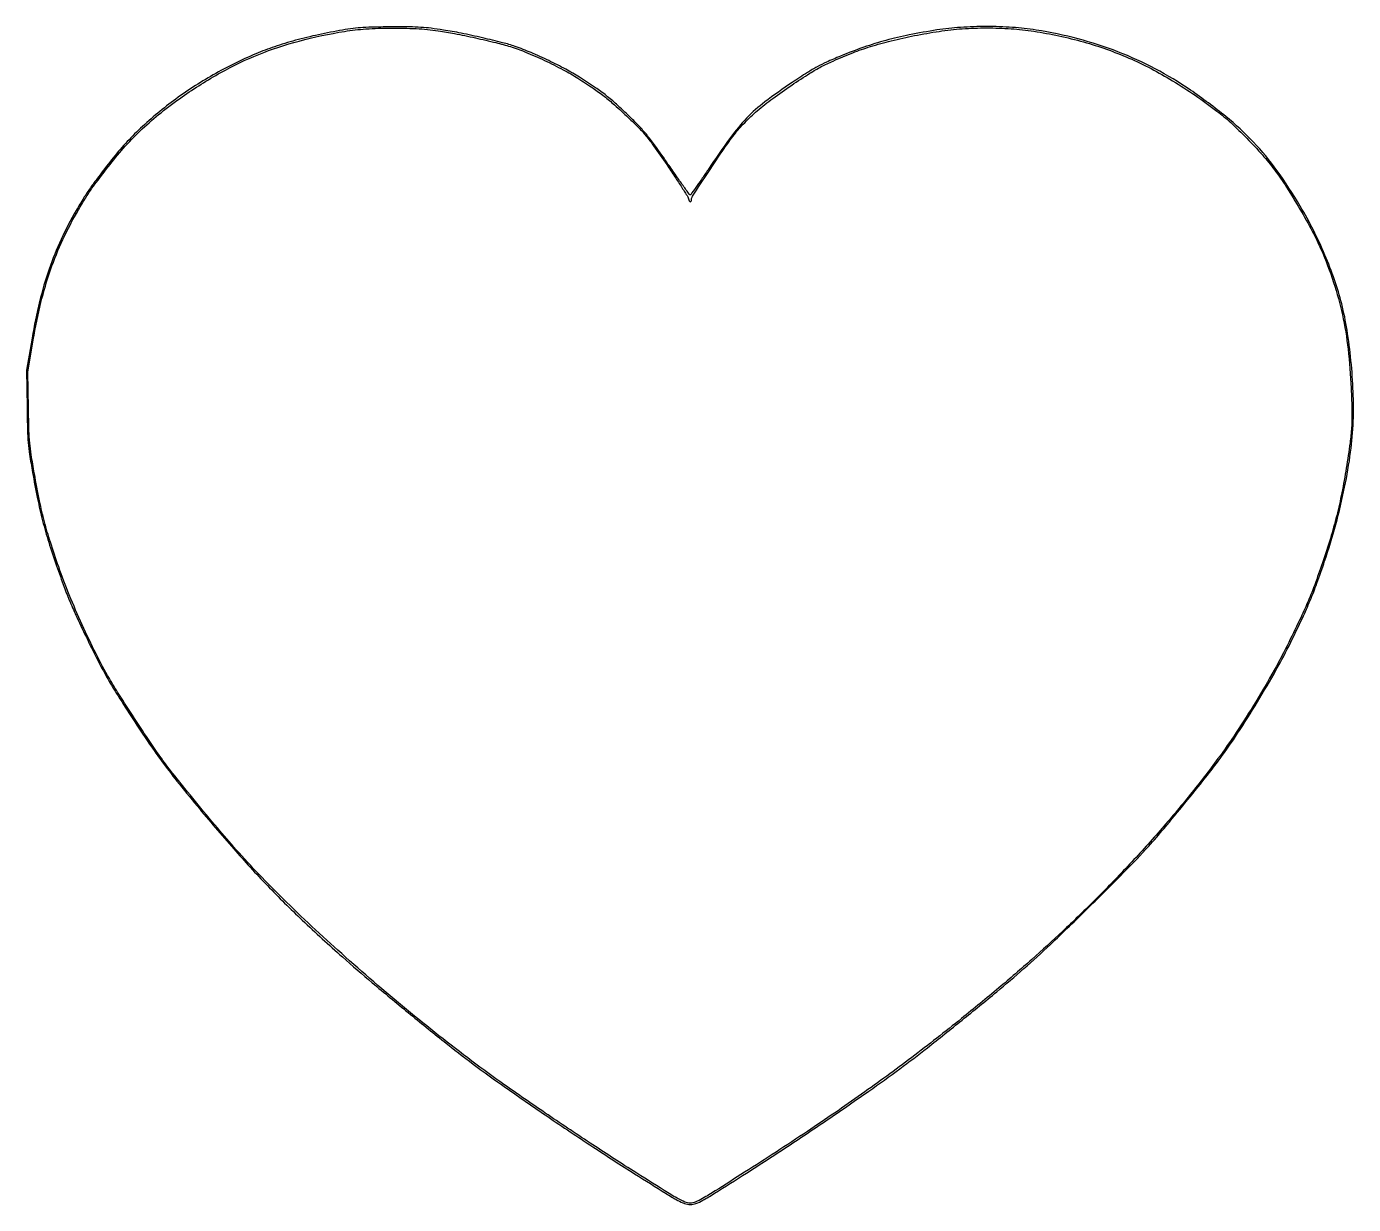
# Model space of a CAD drawing. Extents: x 0 to 1000, y 0 to 888.
import ezdxf

# ---------------------------------------------------------------- set-up
doc = ezdxf.new("R2010")
doc.units = 0

msp = doc.modelspace()

# ---------------------------------------------------------------- linework, layer by layer
for points in [[(238, 885.490292, 0.011832), (219.845925, 881.9911, 0.01323), (202.547064, 877.747954, 0.014069), (186.63301, 872.909937, 0.01939), (172.662655, 867.618852, 0.029442), (140.471732, 851.68247, 0.029921), (110.556023, 832.151912, 0.030946), (84.192152, 809.942597, 0.037848), (62.627573, 786, 0.002229), (52.769571, 773.114732, 0.01045), (47.288231, 765.560681, 0.013748), (42.846386, 758.770886, 0.005939), (37.289816, 749.5, 0.023609), (25.862404, 727.595982, 0.025135), (16.812173, 705.158239, 0.023776), (9.66939, 680.831068, 0.017317), (3.973642, 653.217597), (-0.164199, 628.935195), (0.227907, 601.217597, 0.002782), (0.5697, 583.879068, 0.014638), (1.088924, 574.370026, 0.01727), (2.13229, 565.595995, 0.004869), (4.363164, 552, 0.007446), (8.126275, 532.140227, 0.012328), (11.962286, 515.518424, 0.012735), (16.517806, 499.491279, 0.008673), (22.474896, 481.5, 0.004035), (28.228371, 465.498473, 0.010961), (32.643092, 454.288097, 0.010136), (37.734432, 442.805516, 0.003036), (45.950633, 425.51914, 0.005309), (53.765983, 409.760038, 0.011391), (60.196067, 397.813937, 0.010453), (67.500199, 385.558607, 0.003809), (78.338065, 368.5, 0.005648), (90.68099, 349.860929, 0.009565), (101.487849, 334.573016, 0.009168), (113.187367, 319.272138, 0.0047), (128.384278, 300.5, 0.00772), (156.009043, 268.058178, 0.011302), (181.388704, 240.45276, 0.011496), (207.654214, 214.376259, 0.008409), (237.946436, 186.606664, 0.006066), (260.382189, 167.204028, 0.003631), (287.488933, 144.665734, 0.003638), (314.497891, 122.864993, 0.007006), (336.5, 105.866215, 0.007889), (360.806686, 88.217528, 0.003755), (392.609389, 66.238505, 0.003692), (426.61532, 43.477604, 0.004787), (458.141898, 23.14171, 0.001005), (481.796699, 8.268584, 0.013643), (490.580766, 3.098177, 0.039477), (495.762633, 0.747909, 0.086942), (500.031329, 0, 0.087995), (504.312632, 0.759346, 0.03974), (509.511001, 3.146656, 0.013577), (518.347057, 8.40851, 0.000977), (542.389431, 23.690623, 0.003861), (573.301394, 43.761804, 0.003427), (605.15765, 65.112565, 0.00355), (634.631047, 85.468011, 0.006753), (658, 102.329128, 0.006869), (678.743019, 118.172394, 0.003301), (704.929908, 139.030479, 0.003305), (731.01047, 160.373146, 0.006425), (751.5, 177.817059, 0.01092), (771.439785, 196.022751, 0.003599), (799.964659, 223.627461, 0.003531), (827.91011, 251.453962, 0.012273), (845.39388, 270, 0.008537), (857.184879, 283.599149, 0.003406), (872.896557, 302.619684, 0.003406), (888.349083, 321.854303, 0.008527), (899.289744, 336.158978, 0.014312), (912.556165, 355.251942, 0.008184), (927.521362, 379.002296, 0.008182), (941.720548, 403.262462, 0.014137), (952.61711, 423.944933, 0.004255), (961.350178, 442.111219, 0.010866), (967.277977, 455.461488, 0.011799), (972.336477, 468.405751, 0.005896), (978.153391, 485, 0.015376), (986.564283, 512.718108, 0.015617), (993.207573, 540.758078, 0.016456), (997.725447, 567.317386, 0.025457), (999.693265, 590.5, 0.018311), (999.630491, 612.601031, 0.014648), (997.994586, 636.357539, 0.014903), (995.041165, 659.332029, 0.022764), (990.987171, 679.009943, 0.02073), (985.584421, 697.105012, 0.017298), (978.400932, 715.836717, 0.016825), (969.698849, 734.591224, 0.016721), (959.738591, 752.757649, 0.022216), (942.225146, 779.524768, 0.033506), (924.474289, 800.997274, 0.032772), (903.714598, 820.239816, 0.020076), (876.969812, 840.228337, 0.028781), (850.496901, 856.245946, 0.028841), (822.377681, 869.105181, 0.028316), (792.468353, 878.839025, 0.025635), (760.644123, 885.514349, 0.022091), (742.929562, 887.494596, 0.016664), (723.351993, 888.157017, 0.016656), (703.759737, 887.513916, 0.02197), (686, 885.551443, 0.010622), (665.114096, 881.853683, 0.017072), (647.510443, 877.720534, 0.018019), (630.930528, 872.577466, 0.01385), (613.219795, 865.819527, 0.006897), (602.71035, 861.301518, 0.020202), (595.647793, 857.800577, 0.017717), (588.410251, 853.501109, 0.004348), (576.827199, 845.90963, 0.014832), (556.263834, 831.275274, 0.038857), (542.719223, 819.254737, 0.034888), (530.399793, 804.554772, 0.010089), (513.482339, 780.225209, -0.003242), (508.505634, 772.854747, -0.005333), (504.18948, 766.693107, -0.001177), (500.3635, 761.379801, -0.332243), (499.868713, 761.225209, -0.15382), (499.370118, 761.599507, -0.000471), (494.668931, 768.17553, -0.002625), (489.386033, 775.662814, -0.001632), (483.262697, 784.5, 0.00371), (473.850472, 797.963809, 0.015679), (467.901232, 805.807848, 0.020367), (462.248007, 812.2409, 0.009625), (454.468359, 820.090152, 0.007402), (444.458362, 829.524443, 0.018583), (436.813166, 836.014166, 0.018014), (428.570002, 842.032556, 0.006584), (416.5, 849.965562, 0.019465), (406.238934, 855.968895, 0.011165), (393.441698, 862.439019, 0.011072), (380.07921, 868.464714, 0.016135), (368.030205, 873.127349, 0.021976), (358.648085, 875.957911, 0.005846), (343.459248, 879.632674, 0.006214), (327.350918, 883.120935, 0.011063), (314, 885.53252, 0.008513), (304.7079, 886.837742, 0.015661), (297.103096, 887.533296, 0.012515), (288.42266, 887.836028, 0.003612), (275, 887.871032, 0.00367), (262.119706, 887.717022, 0.01124), (253.39573, 887.352355, 0.01463), (246.041787, 886.662644, 0.010995)], [(310.169853, 884.925949, -0.012338), (322.335, 882.857627, -0.005622), (338.128032, 879.584992, -0.005547), (353.601846, 876.016288, -0.01489), (364.5, 873.029028, -0.024123), (375.857365, 868.940443, -0.011247), (390.173081, 862.611176, -0.01127), (404.361118, 855.558493, -0.021335), (415.398099, 849.143284, -0.006945), (426.82886, 841.603975, -0.016364), (435.083932, 835.589094, -0.016136), (442.995781, 828.996711, -0.006579), (453.338196, 819.551182, -0.009704), (461.248306, 811.839917, -0.023904), (466.661232, 805.802582, -0.017474), (472.366864, 798.268724, -0.003251), (482.265872, 784.006352, -0.002974), (488.463305, 774.835481, -0.00445), (493.757995, 766.744053, -0.001941), (498.184413, 759.787057, -0.092795), (498.794254, 758.25, 0.061627), (499.307501, 756.678872, 0.234674), (500.092256, 756.055936, 0.373132), (500.758657, 756.423742, 0.088281), (501, 757.779997, -0.14577), (501.711333, 760.168067, -0.000929), (514.014389, 778.911362, -0.003984), (525.532876, 796.089069, -0.015164), (533.128002, 806.528336, -0.027772), (541.061101, 815.668124, -0.022132), (550.560208, 824.627604, -0.019133), (562.159164, 833.88609, -0.011683), (576.5, 843.95248, -0.004899), (590.24686, 852.936663, -0.020524), (598.776639, 857.911763, -0.020816), (607.629913, 862.137743, -0.005141), (622.5, 868.310117, -0.02116), (635.780078, 873.020468, -0.013582), (651.536257, 877.404443, -0.01257), (669.024625, 881.298195, -0.010827), (687.577249, 884.526491, -0.019995), (705.087207, 886.471792, -0.017467), (723.506705, 887.130152, -0.017555), (741.81769, 886.501652, -0.020884), (759, 884.583412, -0.029667), (796.45545, 876.511555, -0.034897), (830.649781, 864.364103, -0.034039), (863.515228, 847.289109, -0.025979), (897, 824.422392, -0.023884), (907.371592, 815.706668, -0.012314), (919.530972, 803.886597, -0.012297), (931.24981, 791.315541, -0.021083), (940.300091, 780.205291, -0.017998), (949.363325, 767.110457, -0.010015), (959.499277, 750.555909, -0.010013), (968.847161, 733.818309, -0.020301), (975.389547, 720.230229, -0.022406), (984.874964, 695.281649, -0.026234), (991.532369, 670.852543, -0.025077), (995.805386, 644.944446, -0.017661), (998.106649, 615.5, -0.005397), (998.68836, 597.263257, -0.02043), (998.462872, 585.853639, -0.019674), (997.303654, 574.295184, -0.004743), (994.451031, 555.264426, -0.00983), (991.098075, 536.619786, -0.012103), (987.210524, 519.38053, -0.011982), (982.458339, 502.207175, -0.009306), (976.496469, 483.756633, -0.004986), (970.653472, 467.29739, -0.012285), (965.949398, 455.369972, -0.010829), (960.329263, 442.848496, -0.00314), (951.123387, 423.782388, -0.013726), (940.076416, 402.746094, -0.008995), (926.25789, 379.107276, -0.00898), (911.545635, 355.896703, -0.013322), (897.762429, 336.156887, -0.010507), (876.827048, 309.0255, -0.009633), (854.169658, 281.987661, -0.009365), (829.824905, 255.082198, -0.008627), (803.825883, 228.348061, -0.006871), (780.794438, 206.089225, -0.007176), (757.486244, 184.796232, -0.006824), (732.526537, 163.244951, -0.005125), (704.5, 140.191291, -0.007446), (666.934621, 110.842948, -0.007875), (629.199766, 83.181135, -0.007333), (588.279855, 55.056664, -0.005009), (541.010527, 24.257775, -0.001168), (518.776648, 10.159218, -0.011805), (509.36997, 4.531153, -0.028151), (503.820884, 1.786864, -0.10109), (499.968747, 1, -0.102752), (496.06185, 1.811447, -0.026482), (490.267916, 4.700255, -0.011224), (480.391967, 10.5923, -0.001103), (456.958221, 25.368245, -0.004471), (424.526151, 46.326946, -0.00384), (390.775811, 68.941589, -0.003958), (359.617488, 90.531027, -0.008009), (335.5, 108.110784, -0.011158), (286.268384, 146.971175, -0.010224), (237.336346, 189.112042, -0.010629), (192.986734, 230.649743, -0.018), (157.90064, 267.500374, -0.006159), (143.754125, 283.873844, -0.003539), (127.088727, 303.936474, -0.003416), (111.480389, 323.267412, -0.010871), (101.424002, 336.477249, -0.00974), (93.14708, 348.333333, -0.002994), (81.117176, 366.535939, -0.002935), (69.367117, 384.781835, -0.01085), (62.269994, 396.5, -0.014522), (52.252254, 415.109686, -0.009708), (41.830659, 436.941868, -0.009599), (32.077498, 459.582892, -0.012501), (24.073301, 480.684377, -0.007201), (17.811351, 499.382986, -0.013528), (13.382578, 514.686873, -0.013105), (9.70024, 530.525699, -0.006307), (5.770945, 551, -0.004363), (3.343034, 565.292288, -0.017368), (2.236008, 574.115715, -0.015444), (1.681925, 583.465138, -0.002943), (1.299875, 600.5), (0.853289, 627.5), (4.951796, 652, -0.017933), (10.668878, 679.971483, -0.024206), (17.950301, 704.744223, -0.025471), (27.243323, 727.663384, -0.023857), (39.002628, 750.040201, -0.003968), (44.421459, 759.09067, -0.015065), (48.019782, 764.612339, -0.010583), (52.483213, 770.748965, -0.001247), (62.736577, 784.166831, -0.02054), (74.277713, 797.978806, -0.020114), (86.990998, 810.898037, -0.019351), (101.178575, 823.204466, -0.016133), (117.144091, 835.179942, -0.025248), (146.185933, 853.420309, -0.031768), (174.824353, 867.141539, -0.031454), (205.20589, 877.223225, -0.023971), (239.5, 884.517756, -0.02397), (255.574806, 886.353669, -0.015004), (274.503697, 887.031269, -0.014951), (293.590061, 886.570728, -0.022431)]]:
    msp.add_lwpolyline(points, format="xyb", close=True)

doc.saveas('drawing.dxf')
